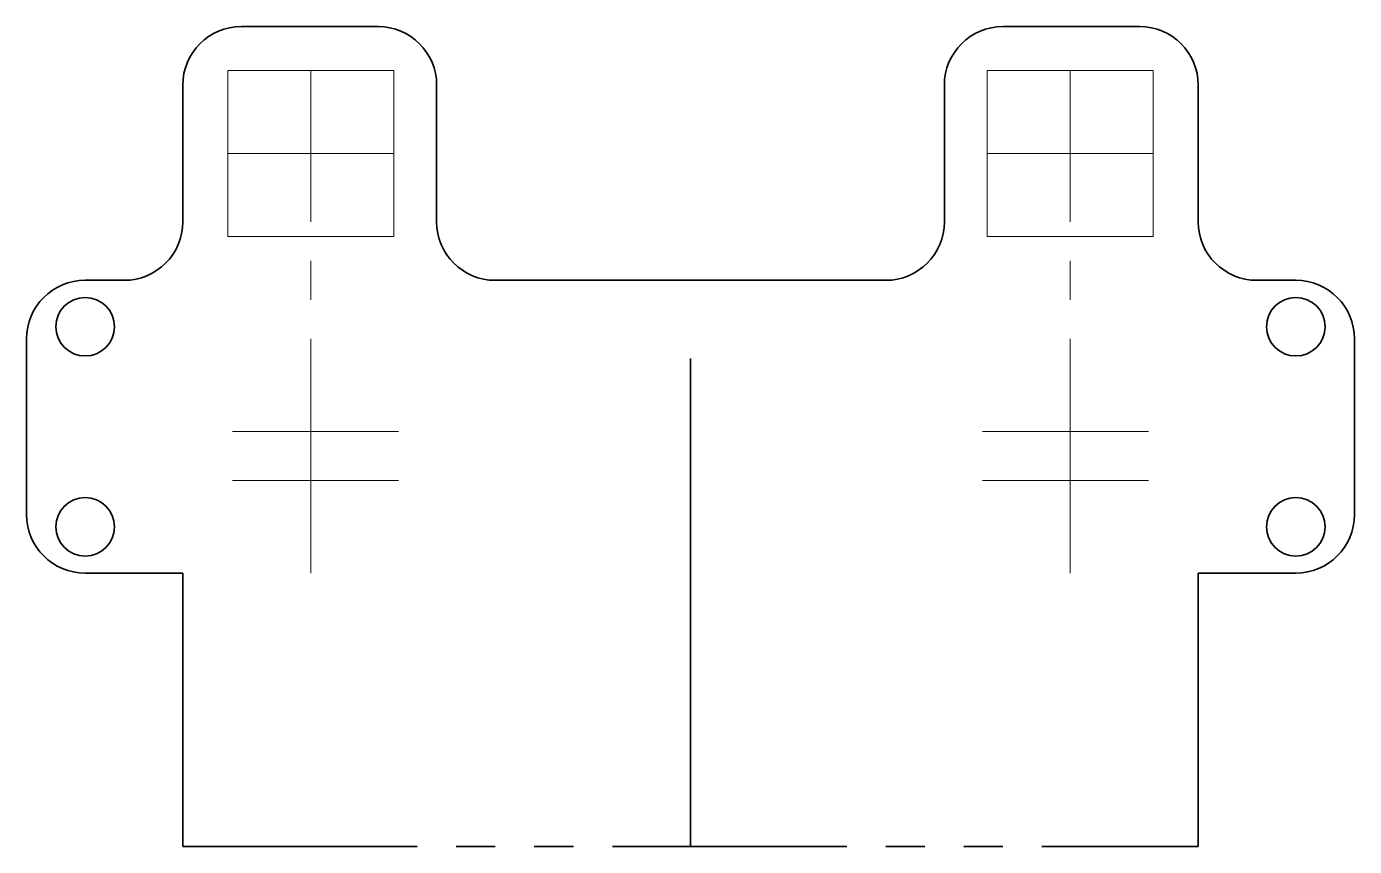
# Model space of a CAD drawing. Header units: millimetres. Extents: x -34 to 34, y -4 to 38.
import ezdxf

# ---------------------------------------------------------------- set-up
doc = ezdxf.new("R2010")
doc.units = ezdxf.units.MM
doc.linetypes.add('双点画线', pattern=[22, 12, -2, 2, -2, 2, -2])
doc.linetypes.add('点画线', pattern=[18, 12, -2, 2, -2])
doc.layers.add('中心线层', color=1, linetype='点画线', lineweight=18)
doc.layers.add('粗实线层', color=7, linetype='Continuous', lineweight=35)

msp = doc.modelspace()

# ---------------------------------------------------------------- linework, layer by layer
at = {"layer": '中心线层'}
for p, q in [((-23.7, 27.25), (-23.7, 35.75)), ((-15.2, 35.75), (-23.7, 35.75)), ((-19.45, 10), (-19.45, 35.75)), ((-15.2, 27.25), (-15.2, 35.75)), ((23.7, 35.75), (15.2, 35.75)), ((15.2, 27.25), (15.2, 35.75)), ((19.45, 10), (19.45, 35.75)), ((23.7, 27.25), (23.7, 35.75)), ((-15.2, 31.5), (-23.7, 31.5)), ((23.7, 31.5), (15.2, 31.5)), ((-15.2, 27.25), (-23.7, 27.25)), ((23.7, 27.25), (15.2, 27.25)), ((-14.95, 17.25), (-23.45, 17.25)), ((23.45, 17.25), (14.95, 17.25)), ((-14.95, 14.75), (-23.45, 14.75)), ((23.45, 14.75), (14.95, 14.75))]:
    msp.add_line(p, q, dxfattribs=at)
at = {"layer": '粗实线层', "color": 1}
for p, q in [((-16, 38), (-23, 38)), ((23, 38), (16, 38)), ((-26, 28), (-26, 35)), ((-13, 28), (-13, 35)), ((13, 28), (13, 35)), ((26, 28), (26, 35)), ((-29, 25), (-31, 25)), ((10, 25), (-10, 25)), ((29, 25), (31, 25)), ((-34, 13), (-34, 22)), ((34, 13), (34, 22)), ((0, -4), (0, 21)), ((-26, 10), (-31, 10)), ((-26, -4), (-26, 10)), ((26, -4), (26, 10)), ((31, 10), (26, 10))]:
    msp.add_line(p, q, dxfattribs=at)
at = {"layer": '粗实线层', "color": 1, "linetype": '双点画线'}
msp.add_line((-26, -4), (26, -4), dxfattribs=at)
at = {"layer": '粗实线层', "color": 1}
for centre in [(-31, 22.625), (31, 22.625), (-31, 12.375), (31, 12.375)]:
    msp.add_circle(centre, 1.5, dxfattribs=at)
at = {"layer": '粗实线层', "color": 1, "linetype": '双点画线'}
for centre, start, end in [((-23, 35), 90, 180), ((23, 35), 0, 90), ((-29, 28), 270, 0), ((29, 28), 180, 270)]:
    msp.add_arc(centre, 3, start, end, dxfattribs=at)
at = {"layer": '粗实线层', "color": 1}
for centre, start, end in [((-16, 35), 0, 90), ((16, 35), 90, 180), ((-10, 28), 180, 270), ((10, 28), 270, 0), ((-31, 22), 90, 180), ((31, 22), 0, 90), ((-31, 13), 180, 270), ((31, 13), 270, 360)]:
    msp.add_arc(centre, 3, start, end, dxfattribs=at)

doc.saveas('drawing.dxf')
